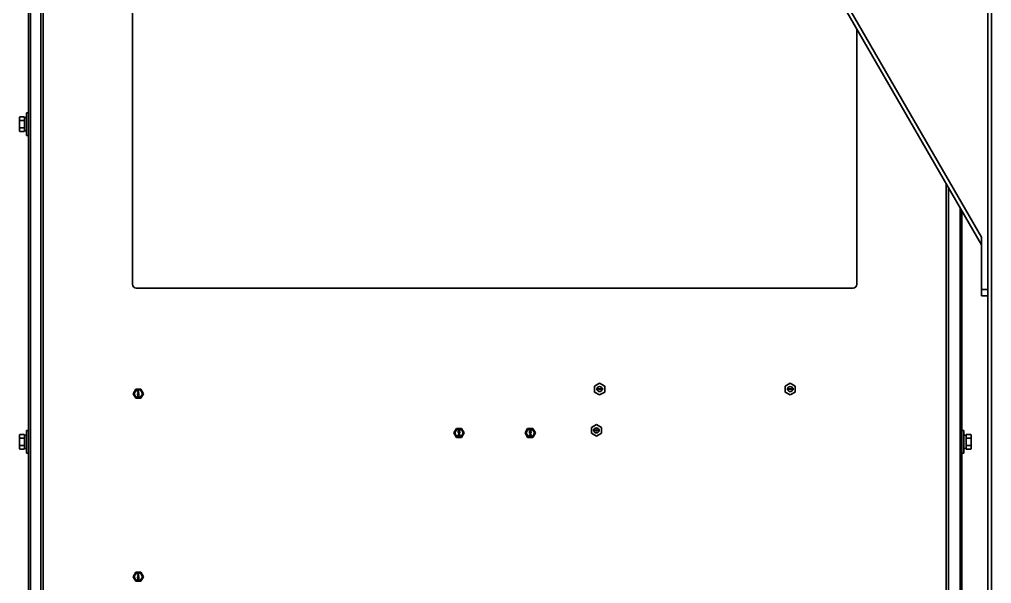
# Model space of a CAD drawing. Header units: millimetres. Extents: x 32496 to 166256, y 3504 to 23939.
# Drawn here: x 75300 to 76065, y 13682 to 14126 of the extents above; entities that cross this region are included whole.
import ezdxf

# ---------------------------------------------------------------- set-up
doc = ezdxf.new("R2010")
doc.units = ezdxf.units.MM
doc.layers.get('0').update_dxf_attribs({"lineweight": 35})

# ---------------------------------------------------------------- blocks, each defined once
blk = doc.blocks.new('8-1250')
at = {"linetype": 'Continuous'}
for p, q in [((3018.87, -32152.29), (3018.87, -34671.29)), ((3010.87, -33023.31), (2510.87, -32157.29)), ((3010.87, -33017.31), (2514.34, -32157.29)), ((2270.87, -34566.29), (2270.87, -32553.29)), ((2272.57, -32553.29), (2272.57, -34566.29)), ((2262.57, -32554.69), (2262.57, -33566.79)), ((2342.87, -33054.29), (2342.87, -32586.29)), ((2261.17, -32925.64), (2261.17, -32680.91)), ((3015.87, -32783.31), (3015.87, -33063.31)), ((2912.87, -32853.57), (2912.87, -33054.29)), ((2261.17, -32919.29), (2259.57, -32919.29)), ((2259.57, -32919.29), (2259.57, -32937.29)), ((2253.97, -32922.82), (2254.24, -32922.54)), ((2253.97, -32933.76), (2253.97, -32922.82)), ((2254.27, -32922.52), (2254.24, -32922.54)), ((2257.67, -32922.52), (2254.27, -32922.52)), ((2257.67, -32925.36), (2254.27, -32925.36)), ((2257.67, -32922.52), (2257.7, -32922.54)), ((2257.97, -32922.82), (2257.7, -32922.54)), ((2257.97, -32933.76), (2257.97, -32922.82)), ((2259.57, -32922.94), (2257.97, -32922.94)), ((2261.17, -32930.91), (2261.17, -32925.64)), ((2253.97, -32933.76), (2254.24, -32934.03)), ((2257.67, -32931.13), (2254.27, -32931.13)), ((2257.67, -32934.06), (2254.27, -32934.06)), ((2257.97, -32933.76), (2257.7, -32934.03)), ((2259.57, -32933.64), (2257.97, -32933.64)), ((2261.17, -33175.64), (2261.17, -32930.91)), ((2261.17, -32937.29), (2259.57, -32937.29)), ((2983.17, -33848.24), (2983.17, -32975.34)), ((2984.87, -32978.28), (2984.87, -33845.3)), ((2994.17, -33566.79), (2994.17, -32994.39)), ((2995.57, -32996.81), (2995.57, -33175.66)), ((3010.87, -33063.31), (3010.87, -33017.31)), ((2909.87, -33057.29), (2345.87, -33057.29)), ((3015.87, -33058.31), (3010.87, -33058.31)), ((3015.87, -33063.31), (3010.87, -33063.31)), ((3015.87, -33063.31), (3015.87, -33760.26)), ((2706.47, -33134.48), (2710.47, -33132.17)), ((2706.47, -33134.48), (2706.47, -33139.1)), ((2710.47, -33132.17), (2714.47, -33134.48)), ((2714.47, -33139.1), (2714.47, -33134.48)), ((2856.47, -33134.48), (2860.47, -33132.17)), ((2856.47, -33134.48), (2856.47, -33139.1)), ((2860.47, -33132.17), (2864.47, -33134.48)), ((2864.47, -33139.1), (2864.47, -33134.48)), ((2343.45, -33140.45), (2345.47, -33136.95)), ((2345.47, -33143.95), (2343.45, -33140.45)), ((2349.51, -33136.95), (2345.47, -33136.95)), ((2346.99, -33138.35), (2347.99, -33138.35)), ((2346.99, -33138.47), (2346.99, -33138.35)), ((2347.78, -33138.47), (2346.99, -33138.47)), ((2347.78, -33138.47), (2346.99, -33138.77)), ((2346.99, -33138.93), (2346.99, -33138.77)), ((2346.99, -33138.93), (2347.78, -33139.22)), ((2346.99, -33139.22), (2347.78, -33139.22)), ((2346.99, -33139.35), (2346.99, -33139.22)), ((2347.99, -33139.35), (2346.99, -33139.35)), ((2347.01, -33139.74), (2346.99, -33139.85)), ((2346.99, -33139.95), (2346.99, -33139.85)), ((2346.99, -33139.95), (2347.01, -33140.06)), ((2346.99, -33140.89), (2347.09, -33140.89)), ((2346.99, -33141.64), (2346.99, -33140.89)), ((2347.09, -33141.64), (2346.99, -33141.64)), ((2347.01, -33142.06), (2346.99, -33142.18)), ((2346.99, -33142.18), (2347.01, -33142.31)), ((2347.07, -33139.64), (2347.01, -33139.74)), ((2347.01, -33140.06), (2347.07, -33140.16)), ((2347.07, -33141.95), (2347.01, -33142.06)), ((2347.01, -33142.31), (2347.07, -33142.41)), ((2347.16, -33139.58), (2347.07, -33139.64)), ((2347.07, -33140.16), (2347.16, -33140.22)), ((2347.14, -33141.89), (2347.07, -33141.95)), ((2347.07, -33142.41), (2347.14, -33142.47)), ((2347.09, -33138.85), (2347.99, -33138.54)), ((2347.99, -33139.16), (2347.09, -33138.85)), ((2347.09, -33139.83), (2347.12, -33139.77)), ((2347.09, -33139.83), (2347.09, -33139.97)), ((2347.12, -33140.04), (2347.09, -33139.97)), ((2347.63, -33141.47), (2347.09, -33140.89)), ((2347.09, -33141.06), (2347.56, -33141.58)), ((2347.09, -33141.06), (2347.09, -33141.64)), ((2347.09, -33142.18), (2347.12, -33142.08)), ((2347.12, -33142.29), (2347.09, -33142.18)), ((2347.12, -33139.77), (2347.16, -33139.7)), ((2347.16, -33140.1), (2347.12, -33140.04)), ((2347.12, -33142.08), (2347.16, -33142.02)), ((2347.16, -33142.35), (2347.12, -33142.29)), ((2347.22, -33141.85), (2347.14, -33141.89)), ((2347.14, -33142.47), (2347.22, -33142.52)), ((2347.26, -33139.54), (2347.16, -33139.58)), ((2347.16, -33139.7), (2347.22, -33139.66)), ((2347.22, -33140.14), (2347.16, -33140.1)), ((2347.16, -33140.22), (2347.26, -33140.27)), ((2347.16, -33142.02), (2347.29, -33141.93)), ((2347.29, -33142.43), (2347.16, -33142.35)), ((2347.22, -33139.66), (2347.29, -33139.64)), ((2347.29, -33140.16), (2347.22, -33140.14)), ((2347.29, -33141.83), (2347.22, -33141.85)), ((2347.22, -33142.52), (2347.29, -33142.54)), ((2347.41, -33139.52), (2347.26, -33139.54)), ((2347.37, -33140.27), (2347.26, -33140.27)), ((2347.35, -33139.64), (2347.29, -33139.64)), ((2347.29, -33140.16), (2347.35, -33140.16)), ((2347.39, -33141.81), (2347.29, -33141.83)), ((2347.29, -33141.93), (2347.41, -33141.91)), ((2347.41, -33142.45), (2347.29, -33142.43)), ((2347.29, -33142.54), (2347.39, -33142.56)), ((2347.31, -33140.56), (2347.46, -33140.56)), ((2347.31, -33140.6), (2347.31, -33140.56)), ((2347.46, -33140.6), (2347.31, -33140.6)), ((2347.35, -33139.64), (2347.41, -33139.66)), ((2347.41, -33140.14), (2347.35, -33140.16)), ((2347.37, -33140.43), (2347.35, -33140.45)), ((2347.35, -33140.45), (2347.46, -33140.56)), ((2347.46, -33140.6), (2347.35, -33140.7)), ((2347.35, -33140.7), (2347.37, -33140.72)), ((2347.37, -33140.27), (2347.48, -33140.22)), ((2347.5, -33140.56), (2347.37, -33140.43)), ((2347.37, -33140.72), (2347.5, -33140.6)), ((2347.39, -33141.81), (2347.58, -33141.81)), ((2347.58, -33142.56), (2347.39, -33142.56)), ((2347.41, -33139.52), (2347.56, -33139.52)), ((2347.41, -33139.66), (2347.46, -33139.7)), ((2347.46, -33140.1), (2347.41, -33140.14)), ((2347.56, -33141.91), (2347.41, -33141.91)), ((2347.41, -33142.45), (2347.56, -33142.45)), ((2347.46, -33139.7), (2347.5, -33139.77)), ((2347.5, -33140.04), (2347.46, -33140.1)), ((2347.48, -33140.22), (2347.54, -33140.16)), ((2347.5, -33139.77), (2347.52, -33139.83)), ((2347.52, -33139.97), (2347.5, -33140.04)), ((2347.63, -33140.43), (2347.5, -33140.56)), ((2347.5, -33140.6), (2347.63, -33140.72)), ((2347.56, -33139.62), (2347.52, -33139.62)), ((2347.61, -33139.74), (2347.52, -33139.62)), ((2347.52, -33139.97), (2347.52, -33139.83)), ((2347.54, -33140.16), (2347.61, -33140.06)), ((2347.54, -33140.56), (2347.65, -33140.45)), ((2347.54, -33140.56), (2347.69, -33140.56)), ((2347.69, -33140.6), (2347.54, -33140.6)), ((2347.65, -33140.7), (2347.54, -33140.6)), ((2347.71, -33139.54), (2347.56, -33139.52)), ((2347.56, -33139.62), (2347.69, -33139.64)), ((2347.56, -33141.58), (2347.63, -33141.62)), ((2347.56, -33141.91), (2347.69, -33141.93)), ((2347.69, -33142.43), (2347.56, -33142.45)), ((2347.69, -33141.83), (2347.58, -33141.81)), ((2347.58, -33142.56), (2347.69, -33142.54)), ((2347.63, -33139.85), (2347.61, -33139.74)), ((2347.61, -33140.06), (2347.63, -33139.95)), ((2347.63, -33139.85), (2347.63, -33139.95)), ((2347.65, -33140.45), (2347.63, -33140.43)), ((2347.63, -33140.72), (2347.65, -33140.7)), ((2347.71, -33141.52), (2347.63, -33141.47)), ((2347.63, -33141.62), (2347.71, -33141.64)), ((2347.69, -33139.64), (2347.75, -33139.66)), ((2347.69, -33140.56), (2347.69, -33140.6)), ((2347.75, -33141.85), (2347.69, -33141.83)), ((2347.69, -33141.93), (2347.82, -33142.02)), ((2347.82, -33142.35), (2347.69, -33142.43)), ((2347.69, -33142.54), (2347.75, -33142.52)), ((2347.82, -33139.58), (2347.71, -33139.54)), ((2347.71, -33141.52), (2347.75, -33141.52)), ((2347.75, -33141.64), (2347.71, -33141.64)), ((2347.75, -33139.66), (2347.82, -33139.7)), ((2347.82, -33140.08), (2347.75, -33140.12)), ((2347.75, -33140.22), (2347.75, -33140.12)), ((2347.75, -33140.22), (2347.82, -33140.2)), ((2347.84, -33140.93), (2347.75, -33140.91)), ((2347.75, -33141.02), (2347.75, -33140.91)), ((2347.75, -33141.02), (2347.82, -33141.06)), ((2347.82, -33141.47), (2347.75, -33141.52)), ((2347.75, -33141.64), (2347.84, -33141.62)), ((2347.84, -33141.89), (2347.75, -33141.85)), ((2347.75, -33142.52), (2347.84, -33142.47)), ((2347.9, -33139.64), (2347.82, -33139.58)), ((2347.82, -33139.7), (2347.86, -33139.77)), ((2347.86, -33140.02), (2347.82, -33140.08)), ((2347.82, -33140.2), (2347.9, -33140.14)), ((2347.82, -33141.06), (2347.86, -33141.12)), ((2347.86, -33141.41), (2347.82, -33141.47)), ((2347.82, -33142.02), (2347.86, -33142.08)), ((2347.86, -33142.29), (2347.82, -33142.35)), ((2347.92, -33141.02), (2347.84, -33140.93)), ((2347.84, -33141.62), (2347.92, -33141.54)), ((2347.9, -33141.95), (2347.84, -33141.89)), ((2347.84, -33142.47), (2347.9, -33142.41)), ((2347.86, -33139.77), (2347.88, -33139.83)), ((2347.88, -33139.95), (2347.86, -33140.02)), ((2347.86, -33141.12), (2347.88, -33141.22)), ((2347.88, -33141.31), (2347.86, -33141.41)), ((2347.86, -33142.08), (2347.88, -33142.18)), ((2347.88, -33142.18), (2347.86, -33142.29)), ((2347.88, -33139.95), (2347.88, -33139.83)), ((2347.88, -33141.31), (2347.88, -33141.22)), ((2347.97, -33139.74), (2347.9, -33139.64)), ((2347.9, -33140.14), (2347.97, -33140.04)), ((2347.97, -33142.06), (2347.9, -33141.95)), ((2347.9, -33142.41), (2347.97, -33142.31)), ((2347.97, -33141.1), (2347.92, -33141.02)), ((2347.92, -33141.54), (2347.97, -33141.45)), ((2347.99, -33139.85), (2347.97, -33139.74)), ((2347.97, -33140.04), (2347.99, -33139.93)), ((2347.99, -33141.24), (2347.97, -33141.1)), ((2347.97, -33141.45), (2347.99, -33141.33)), ((2347.99, -33142.18), (2347.97, -33142.06)), ((2347.97, -33142.31), (2347.99, -33142.18)), ((2347.99, -33138.35), (2347.99, -33138.54)), ((2347.99, -33139.16), (2347.99, -33139.35)), ((2347.99, -33139.85), (2347.99, -33139.93)), ((2347.99, -33141.24), (2347.99, -33141.33)), ((2349.51, -33136.95), (2351.53, -33140.45)), ((2351.53, -33140.45), (2349.51, -33143.95)), ((2710.47, -33141.41), (2706.47, -33139.1)), ((2708.2, -33136.19), (2709.1, -33136.19)), ((2708.2, -33136.32), (2708.2, -33136.19)), ((2708.9, -33136.32), (2708.2, -33136.32)), ((2708.22, -33136.95), (2708.2, -33137.06)), ((2708.2, -33137.11), (2708.2, -33137.06)), ((2708.2, -33137.11), (2708.22, -33137.21)), ((2708.27, -33136.88), (2708.22, -33136.95)), ((2708.22, -33137.21), (2708.32, -33137.31)), ((2708.9, -33136.32), (2708.27, -33136.88)), ((2708.32, -33137.31), (2708.42, -33137.36)), ((2708.35, -33137.06), (2708.4, -33136.95)), ((2708.35, -33137.06), (2708.35, -33137.11)), ((2708.4, -33137.18), (2708.35, -33137.11)), ((2708.4, -33136.95), (2709.1, -33136.32)), ((2708.47, -33137.24), (2708.4, -33137.18)), ((2708.42, -33137.36), (2708.57, -33137.39)), ((2708.6, -33137.26), (2708.47, -33137.24)), ((2708.67, -33137.39), (2708.57, -33137.39)), ((2708.6, -33137.26), (2708.7, -33137.26)), ((2708.67, -33137.39), (2708.85, -33137.36)), ((2708.82, -33137.24), (2708.7, -33137.26)), ((2708.9, -33137.18), (2708.82, -33137.24)), ((2708.85, -33137.36), (2708.95, -33137.31)), ((2708.95, -33137.11), (2708.9, -33137.18)), ((2708.95, -33137.11), (2709.07, -33137.11)), ((2708.95, -33137.31), (2709.05, -33137.21)), ((2709.05, -33137.21), (2709.07, -33137.11)), ((2709.1, -33136.19), (2709.1, -33136.32)), ((2709.3, -33136.19), (2709.45, -33136.19)), ((2709.3, -33137.39), (2709.3, -33136.19)), ((2709.45, -33137.39), (2709.3, -33137.39)), ((2709.45, -33136.19), (2709.45, -33137.18)), ((2709.6, -33137.01), (2709.45, -33137.18)), ((2709.45, -33137.39), (2709.6, -33137.21)), ((2709.6, -33137.01), (2709.6, -33137.21)), ((2709.82, -33136.62), (2709.8, -33136.65)), ((2709.8, -33136.65), (2709.95, -33136.8)), ((2709.95, -33136.8), (2709.8, -33136.95)), ((2709.8, -33136.95), (2709.82, -33136.98)), ((2709.95, -33136.75), (2709.82, -33136.62)), ((2709.82, -33136.98), (2709.95, -33136.85)), ((2709.95, -33136.57), (2710, -33136.57)), ((2709.95, -33136.75), (2709.95, -33136.57)), ((2709.95, -33137.03), (2709.95, -33136.85)), ((2710, -33137.03), (2709.95, -33137.03)), ((2710, -33136.57), (2710, -33136.75)), ((2710.12, -33136.62), (2710, -33136.75)), ((2710, -33136.8), (2710.15, -33136.65)), ((2710.15, -33136.95), (2710, -33136.8)), ((2710, -33136.85), (2710.12, -33136.98)), ((2710, -33136.85), (2710, -33137.03)), ((2710.15, -33136.65), (2710.12, -33136.62)), ((2710.12, -33136.98), (2710.15, -33136.95)), ((2710.35, -33136.55), (2710.6, -33136.55)), ((2710.35, -33136.7), (2710.35, -33136.55)), ((2710.6, -33136.7), (2710.35, -33136.7)), ((2714.47, -33139.1), (2710.47, -33141.41)), ((2710.6, -33136.19), (2710.75, -33136.19)), ((2710.6, -33136.55), (2710.6, -33136.19)), ((2710.6, -33137.39), (2710.6, -33136.7)), ((2710.75, -33137.39), (2710.6, -33137.39)), ((2710.75, -33136.19), (2710.75, -33136.55)), ((2710.75, -33136.55), (2711.35, -33136.55)), ((2711.17, -33136.7), (2710.75, -33136.7)), ((2710.75, -33137.39), (2711.35, -33136.7)), ((2711.17, -33136.7), (2710.75, -33137.18)), ((2710.75, -33136.7), (2710.75, -33137.18)), ((2711.35, -33136.55), (2711.35, -33136.7)), ((2711.55, -33136.19), (2711.7, -33136.19)), ((2711.55, -33137.39), (2711.55, -33136.19)), ((2711.77, -33137.39), (2711.55, -33137.39)), ((2712.05, -33136.19), (2711.7, -33137.13)), ((2711.7, -33136.19), (2711.7, -33137.13)), ((2711.77, -33137.39), (2712.15, -33136.32)), ((2712.05, -33136.19), (2712.25, -33136.19)), ((2712.15, -33136.32), (2712.52, -33137.39)), ((2712.6, -33137.13), (2712.25, -33136.19)), ((2712.75, -33137.39), (2712.52, -33137.39)), ((2712.6, -33136.19), (2712.75, -33136.19)), ((2712.6, -33137.13), (2712.6, -33136.19)), ((2712.75, -33136.19), (2712.75, -33137.39)), ((2860.47, -33141.41), (2856.47, -33139.1)), ((2858.2, -33136.19), (2859.1, -33136.19)), ((2858.2, -33136.32), (2858.2, -33136.19)), ((2858.9, -33136.32), (2858.2, -33136.32)), ((2858.22, -33136.95), (2858.2, -33137.06)), ((2858.2, -33137.11), (2858.2, -33137.06)), ((2858.2, -33137.11), (2858.22, -33137.21)), ((2858.27, -33136.88), (2858.22, -33136.95)), ((2858.22, -33137.21), (2858.32, -33137.31)), ((2858.9, -33136.32), (2858.27, -33136.88)), ((2858.32, -33137.31), (2858.42, -33137.36)), ((2858.35, -33137.06), (2858.4, -33136.95)), ((2858.35, -33137.06), (2858.35, -33137.11)), ((2858.4, -33137.18), (2858.35, -33137.11)), ((2858.4, -33136.95), (2859.1, -33136.32)), ((2858.47, -33137.24), (2858.4, -33137.18)), ((2858.42, -33137.36), (2858.57, -33137.39)), ((2858.6, -33137.26), (2858.47, -33137.24)), ((2858.67, -33137.39), (2858.57, -33137.39)), ((2858.6, -33137.26), (2858.7, -33137.26)), ((2858.67, -33137.39), (2858.85, -33137.36)), ((2858.82, -33137.24), (2858.7, -33137.26)), ((2858.9, -33137.18), (2858.82, -33137.24)), ((2858.85, -33137.36), (2858.95, -33137.31)), ((2858.95, -33137.11), (2858.9, -33137.18)), ((2858.95, -33137.11), (2859.07, -33137.11)), ((2858.95, -33137.31), (2859.05, -33137.21)), ((2859.05, -33137.21), (2859.07, -33137.11)), ((2859.1, -33136.19), (2859.1, -33136.32)), ((2859.3, -33136.19), (2859.45, -33136.19)), ((2859.3, -33137.39), (2859.3, -33136.19)), ((2859.45, -33137.39), (2859.3, -33137.39)), ((2859.45, -33136.19), (2859.45, -33137.18)), ((2859.6, -33137.01), (2859.45, -33137.18)), ((2859.45, -33137.39), (2859.6, -33137.21)), ((2859.6, -33137.01), (2859.6, -33137.21)), ((2859.82, -33136.62), (2859.8, -33136.65)), ((2859.8, -33136.65), (2859.95, -33136.8)), ((2859.95, -33136.8), (2859.8, -33136.95)), ((2859.8, -33136.95), (2859.82, -33136.98)), ((2859.95, -33136.75), (2859.82, -33136.62)), ((2859.82, -33136.98), (2859.95, -33136.85)), ((2859.95, -33136.57), (2860, -33136.57)), ((2859.95, -33136.75), (2859.95, -33136.57)), ((2859.95, -33137.03), (2859.95, -33136.85)), ((2860, -33137.03), (2859.95, -33137.03)), ((2860, -33136.57), (2860, -33136.75)), ((2860.12, -33136.62), (2860, -33136.75)), ((2860, -33136.8), (2860.15, -33136.65)), ((2860.15, -33136.95), (2860, -33136.8)), ((2860, -33136.85), (2860.12, -33136.98)), ((2860, -33136.85), (2860, -33137.03)), ((2860.15, -33136.65), (2860.12, -33136.62)), ((2860.12, -33136.98), (2860.15, -33136.95)), ((2860.35, -33136.55), (2860.6, -33136.55)), ((2860.35, -33136.7), (2860.35, -33136.55)), ((2860.6, -33136.7), (2860.35, -33136.7)), ((2864.47, -33139.1), (2860.47, -33141.41)), ((2860.6, -33136.19), (2860.75, -33136.19)), ((2860.6, -33136.55), (2860.6, -33136.19)), ((2860.6, -33137.39), (2860.6, -33136.7)), ((2860.75, -33137.39), (2860.6, -33137.39)), ((2860.75, -33136.19), (2860.75, -33136.55)), ((2860.75, -33136.55), (2861.35, -33136.55)), ((2861.17, -33136.7), (2860.75, -33136.7)), ((2860.75, -33137.39), (2861.35, -33136.7)), ((2861.17, -33136.7), (2860.75, -33137.18)), ((2860.75, -33136.7), (2860.75, -33137.18)), ((2861.35, -33136.55), (2861.35, -33136.7)), ((2861.55, -33136.19), (2861.7, -33136.19)), ((2861.55, -33137.39), (2861.55, -33136.19)), ((2861.77, -33137.39), (2861.55, -33137.39)), ((2862.05, -33136.19), (2861.7, -33137.13)), ((2861.7, -33136.19), (2861.7, -33137.13)), ((2861.77, -33137.39), (2862.15, -33136.32)), ((2862.05, -33136.19), (2862.25, -33136.19)), ((2862.15, -33136.32), (2862.52, -33137.39)), ((2862.6, -33137.13), (2862.25, -33136.19)), ((2862.75, -33137.39), (2862.52, -33137.39)), ((2862.6, -33136.19), (2862.75, -33136.19)), ((2862.6, -33137.13), (2862.6, -33136.19)), ((2862.75, -33136.19), (2862.75, -33137.39)), ((2345.47, -33143.95), (2349.51, -33143.95)), ((2703.97, -33166.98), (2707.97, -33164.67)), ((2707.97, -33164.67), (2711.97, -33166.98)), ((2253.97, -33172.82), (2254.24, -33172.54)), ((2253.97, -33183.76), (2253.97, -33172.82)), ((2254.27, -33172.52), (2254.24, -33172.54)), ((2257.67, -33172.52), (2254.27, -33172.52)), ((2257.67, -33172.52), (2257.7, -33172.54)), ((2257.97, -33172.82), (2257.7, -33172.54)), ((2257.97, -33183.76), (2257.97, -33172.82)), ((2259.57, -33172.94), (2257.97, -33172.94)), ((2261.17, -33169.29), (2259.57, -33169.29)), ((2259.57, -33169.29), (2259.57, -33187.29)), ((2595.83, -33171.29), (2597.85, -33167.79)), ((2597.85, -33174.79), (2595.83, -33171.29)), ((2601.89, -33167.79), (2597.85, -33167.79)), ((2599.22, -33169.09), (2600.52, -33169.09)), ((2599.22, -33169.25), (2599.22, -33169.09)), ((2600.25, -33169.25), (2599.22, -33169.25)), ((2600.25, -33169.25), (2599.22, -33169.63)), ((2599.22, -33169.85), (2599.22, -33169.63)), ((2599.22, -33169.85), (2600.25, -33170.23)), ((2599.22, -33170.23), (2600.25, -33170.23)), ((2599.22, -33170.39), (2599.22, -33170.23)), ((2600.52, -33170.39), (2599.22, -33170.39)), ((2599.25, -33170.9), (2599.22, -33171.04)), ((2599.22, -33171.17), (2599.22, -33171.04)), ((2599.22, -33171.17), (2599.25, -33171.31)), ((2599.22, -33172.56), (2600.3, -33172.56)), ((2599.22, -33172.72), (2599.22, -33172.56)), ((2600.52, -33172.72), (2599.22, -33172.72)), ((2599.22, -33172.93), (2599.36, -33172.93)), ((2599.22, -33173.91), (2599.22, -33172.93)), ((2599.33, -33170.77), (2599.25, -33170.9)), ((2599.25, -33171.31), (2599.33, -33171.45)), ((2599.44, -33170.69), (2599.33, -33170.77)), ((2599.33, -33171.45), (2599.44, -33171.53)), ((2599.36, -33169.74), (2600.52, -33169.33)), ((2600.52, -33170.15), (2599.36, -33169.74)), ((2599.36, -33171.01), (2599.39, -33170.93)), ((2599.36, -33171.01), (2599.36, -33171.2)), ((2599.39, -33171.28), (2599.36, -33171.2)), ((2600.05, -33173.69), (2599.36, -33172.93)), ((2599.36, -33173.15), (2599.97, -33173.83)), ((2599.36, -33173.15), (2599.36, -33173.91)), ((2599.39, -33170.93), (2599.44, -33170.85)), ((2599.44, -33171.36), (2599.39, -33171.28)), ((2599.58, -33170.63), (2599.44, -33170.69)), ((2599.44, -33170.85), (2599.53, -33170.8)), ((2599.53, -33171.42), (2599.44, -33171.36)), ((2599.44, -33171.53), (2599.58, -33171.58)), ((2599.53, -33170.8), (2599.61, -33170.77)), ((2599.61, -33171.45), (2599.53, -33171.42)), ((2599.78, -33170.61), (2599.58, -33170.63)), ((2599.72, -33171.58), (2599.58, -33171.58)), ((2599.69, -33170.77), (2599.61, -33170.77)), ((2599.61, -33171.45), (2599.69, -33171.45)), ((2599.64, -33171.96), (2599.83, -33171.96)), ((2599.64, -33172.01), (2599.64, -33171.96)), ((2599.83, -33172.01), (2599.64, -33172.01)), ((2599.69, -33170.77), (2599.78, -33170.8)), ((2599.78, -33171.42), (2599.69, -33171.45)), ((2599.72, -33171.8), (2599.69, -33171.82)), ((2599.69, -33171.82), (2599.83, -33171.96)), ((2599.83, -33172.01), (2599.69, -33172.15)), ((2599.69, -33172.15), (2599.72, -33172.18)), ((2599.72, -33171.58), (2599.86, -33171.53)), ((2599.89, -33171.96), (2599.72, -33171.8)), ((2599.72, -33172.18), (2599.89, -33172.01)), ((2599.78, -33170.61), (2599.97, -33170.61)), ((2599.78, -33170.8), (2599.83, -33170.85)), ((2599.83, -33171.36), (2599.78, -33171.42)), ((2599.83, -33170.85), (2599.89, -33170.93)), ((2599.89, -33171.28), (2599.83, -33171.36)), ((2599.86, -33171.53), (2599.94, -33171.45)), ((2599.89, -33170.93), (2599.91, -33171.01)), ((2599.91, -33171.2), (2599.89, -33171.28)), ((2600.05, -33171.8), (2599.89, -33171.96)), ((2599.89, -33172.01), (2600.05, -33172.18)), ((2599.97, -33170.74), (2599.91, -33170.74)), ((2600.02, -33170.9), (2599.91, -33170.74)), ((2599.91, -33171.2), (2599.91, -33171.01)), ((2599.94, -33171.45), (2600.02, -33171.31)), ((2599.94, -33171.96), (2600.08, -33171.82)), ((2599.94, -33171.96), (2600.14, -33171.96)), ((2600.14, -33172.01), (2599.94, -33172.01)), ((2600.08, -33172.15), (2599.94, -33172.01)), ((2600.16, -33170.63), (2599.97, -33170.61)), ((2599.97, -33170.74), (2600.14, -33170.77)), ((2600.05, -33171.04), (2600.02, -33170.9)), ((2600.02, -33171.31), (2600.05, -33171.17)), ((2600.05, -33171.04), (2600.05, -33171.17)), ((2600.08, -33171.82), (2600.05, -33171.8)), ((2600.05, -33172.18), (2600.08, -33172.15)), ((2600.16, -33173.75), (2600.05, -33173.69)), ((2600.11, -33172.39), (2600.33, -33172.39)), ((2600.11, -33172.39), (2600.3, -33172.56)), ((2600.14, -33170.77), (2600.22, -33170.8)), ((2600.14, -33171.96), (2600.14, -33172.01)), ((2600.3, -33170.69), (2600.16, -33170.63)), ((2600.22, -33170.8), (2600.3, -33170.85)), ((2600.3, -33171.34), (2600.22, -33171.39)), ((2600.22, -33171.53), (2600.22, -33171.39)), ((2600.22, -33171.53), (2600.3, -33171.5)), ((2600.33, -33172.99), (2600.22, -33172.96)), ((2600.22, -33173.1), (2600.22, -33172.96)), ((2600.22, -33173.1), (2600.3, -33173.15)), ((2600.3, -33173.69), (2600.22, -33173.75)), ((2600.41, -33170.77), (2600.3, -33170.69)), ((2600.3, -33170.85), (2600.36, -33170.93)), ((2600.36, -33171.26), (2600.3, -33171.34)), ((2600.3, -33171.5), (2600.41, -33171.42)), ((2600.3, -33173.15), (2600.36, -33173.23)), ((2600.36, -33173.61), (2600.3, -33173.69)), ((2600.52, -33172.56), (2600.33, -33172.39)), ((2600.44, -33173.1), (2600.33, -33172.99)), ((2600.36, -33170.93), (2600.38, -33171.01)), ((2600.38, -33171.17), (2600.36, -33171.26)), ((2600.36, -33173.23), (2600.38, -33173.37)), ((2600.38, -33173.48), (2600.36, -33173.61)), ((2600.38, -33171.17), (2600.38, -33171.01)), ((2600.38, -33173.48), (2600.38, -33173.37)), ((2600.49, -33170.9), (2600.41, -33170.77)), ((2600.41, -33171.42), (2600.49, -33171.28)), ((2600.49, -33173.21), (2600.44, -33173.1)), ((2600.44, -33173.77), (2600.49, -33173.67)), ((2600.52, -33171.04), (2600.49, -33170.9)), ((2600.49, -33171.28), (2600.52, -33171.15)), ((2600.52, -33173.4), (2600.49, -33173.21)), ((2600.49, -33173.67), (2600.52, -33173.5)), ((2600.52, -33169.09), (2600.52, -33169.33)), ((2600.52, -33170.15), (2600.52, -33170.39)), ((2600.52, -33171.04), (2600.52, -33171.15)), ((2600.52, -33172.56), (2600.52, -33172.72)), ((2600.52, -33173.4), (2600.52, -33173.5)), ((2601.89, -33167.79), (2603.91, -33171.29)), ((2603.91, -33171.29), (2601.89, -33174.79)), ((2651.83, -33171.29), (2653.85, -33167.79)), ((2653.85, -33174.79), (2651.83, -33171.29)), ((2657.89, -33167.79), (2653.85, -33167.79)), ((2655.22, -33169.09), (2656.52, -33169.09)), ((2655.22, -33169.25), (2655.22, -33169.09)), ((2656.25, -33169.25), (2655.22, -33169.25)), ((2656.25, -33169.25), (2655.22, -33169.63)), ((2655.22, -33169.85), (2655.22, -33169.63)), ((2655.22, -33169.85), (2656.25, -33170.23)), ((2655.22, -33170.23), (2656.25, -33170.23)), ((2655.22, -33170.39), (2655.22, -33170.23)), ((2656.52, -33170.39), (2655.22, -33170.39)), ((2655.25, -33170.9), (2655.22, -33171.04)), ((2655.22, -33171.17), (2655.22, -33171.04)), ((2655.22, -33171.17), (2655.25, -33171.31)), ((2655.22, -33172.56), (2656.3, -33172.56)), ((2655.22, -33172.72), (2655.22, -33172.56)), ((2656.52, -33172.72), (2655.22, -33172.72)), ((2655.22, -33172.93), (2655.36, -33172.93)), ((2655.22, -33173.91), (2655.22, -33172.93)), ((2655.33, -33170.77), (2655.25, -33170.9)), ((2655.25, -33171.31), (2655.33, -33171.45)), ((2655.44, -33170.69), (2655.33, -33170.77)), ((2655.33, -33171.45), (2655.44, -33171.53)), ((2655.36, -33169.74), (2656.52, -33169.33)), ((2656.52, -33170.15), (2655.36, -33169.74)), ((2655.36, -33171.01), (2655.39, -33170.93)), ((2655.36, -33171.01), (2655.36, -33171.2)), ((2655.39, -33171.28), (2655.36, -33171.2)), ((2656.05, -33173.69), (2655.36, -33172.93)), ((2655.36, -33173.15), (2655.97, -33173.83)), ((2655.36, -33173.15), (2655.36, -33173.91)), ((2655.39, -33170.93), (2655.44, -33170.85)), ((2655.44, -33171.36), (2655.39, -33171.28)), ((2655.58, -33170.63), (2655.44, -33170.69)), ((2655.44, -33170.85), (2655.53, -33170.8)), ((2655.53, -33171.42), (2655.44, -33171.36)), ((2655.44, -33171.53), (2655.58, -33171.58)), ((2655.53, -33170.8), (2655.61, -33170.77)), ((2655.61, -33171.45), (2655.53, -33171.42)), ((2655.78, -33170.61), (2655.58, -33170.63)), ((2655.72, -33171.58), (2655.58, -33171.58)), ((2655.69, -33170.77), (2655.61, -33170.77)), ((2655.61, -33171.45), (2655.69, -33171.45)), ((2655.64, -33171.96), (2655.83, -33171.96)), ((2655.64, -33172.01), (2655.64, -33171.96)), ((2655.83, -33172.01), (2655.64, -33172.01)), ((2655.69, -33170.77), (2655.78, -33170.8)), ((2655.78, -33171.42), (2655.69, -33171.45)), ((2655.72, -33171.8), (2655.69, -33171.82)), ((2655.69, -33171.82), (2655.83, -33171.96)), ((2655.83, -33172.01), (2655.69, -33172.15)), ((2655.69, -33172.15), (2655.72, -33172.18)), ((2655.72, -33171.58), (2655.86, -33171.53)), ((2655.89, -33171.96), (2655.72, -33171.8)), ((2655.72, -33172.18), (2655.89, -33172.01)), ((2655.78, -33170.61), (2655.97, -33170.61)), ((2655.78, -33170.8), (2655.83, -33170.85)), ((2655.83, -33171.36), (2655.78, -33171.42)), ((2655.83, -33170.85), (2655.89, -33170.93)), ((2655.89, -33171.28), (2655.83, -33171.36)), ((2655.86, -33171.53), (2655.94, -33171.45)), ((2655.89, -33170.93), (2655.91, -33171.01)), ((2655.91, -33171.2), (2655.89, -33171.28)), ((2656.05, -33171.8), (2655.89, -33171.96)), ((2655.89, -33172.01), (2656.05, -33172.18)), ((2655.97, -33170.74), (2655.91, -33170.74)), ((2656.02, -33170.9), (2655.91, -33170.74)), ((2655.91, -33171.2), (2655.91, -33171.01)), ((2655.94, -33171.45), (2656.02, -33171.31)), ((2655.94, -33171.96), (2656.08, -33171.82)), ((2655.94, -33171.96), (2656.14, -33171.96)), ((2656.14, -33172.01), (2655.94, -33172.01)), ((2656.08, -33172.15), (2655.94, -33172.01)), ((2656.16, -33170.63), (2655.97, -33170.61)), ((2655.97, -33170.74), (2656.14, -33170.77)), ((2656.05, -33171.04), (2656.02, -33170.9)), ((2656.02, -33171.31), (2656.05, -33171.17)), ((2656.05, -33171.04), (2656.05, -33171.17)), ((2656.08, -33171.82), (2656.05, -33171.8)), ((2656.05, -33172.18), (2656.08, -33172.15)), ((2656.16, -33173.75), (2656.05, -33173.69)), ((2656.11, -33172.39), (2656.33, -33172.39)), ((2656.11, -33172.39), (2656.3, -33172.56)), ((2656.14, -33170.77), (2656.22, -33170.8)), ((2656.14, -33171.96), (2656.14, -33172.01)), ((2656.3, -33170.69), (2656.16, -33170.63)), ((2656.22, -33170.8), (2656.3, -33170.85)), ((2656.3, -33171.34), (2656.22, -33171.39)), ((2656.22, -33171.53), (2656.22, -33171.39)), ((2656.22, -33171.53), (2656.3, -33171.5)), ((2656.33, -33172.99), (2656.22, -33172.96)), ((2656.22, -33173.1), (2656.22, -33172.96)), ((2656.22, -33173.1), (2656.3, -33173.15)), ((2656.3, -33173.69), (2656.22, -33173.75)), ((2656.41, -33170.77), (2656.3, -33170.69)), ((2656.3, -33170.85), (2656.36, -33170.93)), ((2656.36, -33171.26), (2656.3, -33171.34)), ((2656.3, -33171.5), (2656.41, -33171.42)), ((2656.3, -33173.15), (2656.36, -33173.23)), ((2656.36, -33173.61), (2656.3, -33173.69)), ((2656.52, -33172.56), (2656.33, -33172.39)), ((2656.44, -33173.1), (2656.33, -33172.99)), ((2656.36, -33170.93), (2656.38, -33171.01)), ((2656.38, -33171.17), (2656.36, -33171.26)), ((2656.36, -33173.23), (2656.38, -33173.37)), ((2656.38, -33173.48), (2656.36, -33173.61)), ((2656.38, -33171.17), (2656.38, -33171.01)), ((2656.38, -33173.48), (2656.38, -33173.37)), ((2656.49, -33170.9), (2656.41, -33170.77)), ((2656.41, -33171.42), (2656.49, -33171.28)), ((2656.49, -33173.21), (2656.44, -33173.1)), ((2656.44, -33173.77), (2656.49, -33173.67)), ((2656.52, -33171.04), (2656.49, -33170.9)), ((2656.49, -33171.28), (2656.52, -33171.15)), ((2656.52, -33173.4), (2656.49, -33173.21)), ((2656.49, -33173.67), (2656.52, -33173.5)), ((2656.52, -33169.09), (2656.52, -33169.33)), ((2656.52, -33170.15), (2656.52, -33170.39)), ((2656.52, -33171.04), (2656.52, -33171.15)), ((2656.52, -33172.56), (2656.52, -33172.72)), ((2656.52, -33173.4), (2656.52, -33173.5)), ((2657.89, -33167.79), (2659.91, -33171.29)), ((2659.91, -33171.29), (2657.89, -33174.79)), ((2703.97, -33166.98), (2703.97, -33171.6)), ((2707.97, -33173.91), (2703.97, -33171.6)), ((2705.7, -33168.69), (2706.6, -33168.69)), ((2705.7, -33168.82), (2705.7, -33168.69)), ((2706.4, -33168.82), (2705.7, -33168.82)), ((2705.72, -33169.45), (2705.7, -33169.56)), ((2705.7, -33169.61), (2705.7, -33169.56)), ((2705.7, -33169.61), (2705.72, -33169.71)), ((2705.77, -33169.38), (2705.72, -33169.45)), ((2705.72, -33169.71), (2705.82, -33169.81)), ((2706.4, -33168.82), (2705.77, -33169.38)), ((2705.82, -33169.81), (2705.92, -33169.86)), ((2705.85, -33169.56), (2705.9, -33169.45)), ((2705.85, -33169.56), (2705.85, -33169.61)), ((2705.9, -33169.68), (2705.85, -33169.61)), ((2705.9, -33169.45), (2706.6, -33168.82)), ((2705.97, -33169.74), (2705.9, -33169.68)), ((2705.92, -33169.86), (2706.07, -33169.89)), ((2706.1, -33169.76), (2705.97, -33169.74)), ((2706.17, -33169.89), (2706.07, -33169.89)), ((2706.1, -33169.76), (2706.2, -33169.76)), ((2706.17, -33169.89), (2706.35, -33169.86)), ((2706.32, -33169.74), (2706.2, -33169.76)), ((2706.4, -33169.68), (2706.32, -33169.74)), ((2706.35, -33169.86), (2706.45, -33169.81)), ((2706.45, -33169.61), (2706.4, -33169.68)), ((2706.45, -33169.61), (2706.57, -33169.61)), ((2706.45, -33169.81), (2706.55, -33169.71)), ((2706.55, -33169.71), (2706.57, -33169.61)), ((2706.6, -33168.69), (2706.6, -33168.82)), ((2706.8, -33168.69), (2706.95, -33168.69)), ((2706.8, -33169.89), (2706.8, -33168.69)), ((2706.95, -33169.89), (2706.8, -33169.89)), ((2706.95, -33168.69), (2706.95, -33169.68)), ((2707.1, -33169.51), (2706.95, -33169.68)), ((2706.95, -33169.89), (2707.1, -33169.71)), ((2707.1, -33169.51), (2707.1, -33169.71)), ((2707.32, -33169.12), (2707.3, -33169.15)), ((2707.3, -33169.15), (2707.45, -33169.3)), ((2707.45, -33169.3), (2707.3, -33169.45)), ((2707.3, -33169.45), (2707.32, -33169.48)), ((2707.45, -33169.25), (2707.32, -33169.12)), ((2707.32, -33169.48), (2707.45, -33169.35)), ((2707.45, -33169.07), (2707.5, -33169.07)), ((2707.45, -33169.25), (2707.45, -33169.07)), ((2707.45, -33169.53), (2707.45, -33169.35)), ((2707.5, -33169.53), (2707.45, -33169.53)), ((2707.5, -33169.07), (2707.5, -33169.25)), ((2707.62, -33169.12), (2707.5, -33169.25)), ((2707.5, -33169.3), (2707.65, -33169.15)), ((2707.65, -33169.45), (2707.5, -33169.3)), ((2707.5, -33169.35), (2707.62, -33169.48)), ((2707.5, -33169.35), (2707.5, -33169.53)), ((2707.65, -33169.15), (2707.62, -33169.12)), ((2707.62, -33169.48), (2707.65, -33169.45)), ((2707.85, -33169.05), (2708.1, -33169.05)), ((2707.85, -33169.2), (2707.85, -33169.05)), ((2708.1, -33169.2), (2707.85, -33169.2)), ((2711.97, -33171.6), (2707.97, -33173.91)), ((2708.1, -33168.69), (2708.25, -33168.69)), ((2708.1, -33169.05), (2708.1, -33168.69)), ((2708.1, -33169.89), (2708.1, -33169.2)), ((2708.25, -33169.89), (2708.1, -33169.89)), ((2708.25, -33168.69), (2708.25, -33169.05)), ((2708.25, -33169.05), (2708.85, -33169.05)), ((2708.67, -33169.2), (2708.25, -33169.2)), ((2708.25, -33169.89), (2708.85, -33169.2)), ((2708.67, -33169.2), (2708.25, -33169.68)), ((2708.25, -33169.2), (2708.25, -33169.68)), ((2708.85, -33169.05), (2708.85, -33169.2)), ((2709.05, -33168.69), (2709.2, -33168.69)), ((2709.05, -33169.89), (2709.05, -33168.69)), ((2709.27, -33169.89), (2709.05, -33169.89)), ((2709.55, -33168.69), (2709.2, -33169.63)), ((2709.2, -33168.69), (2709.2, -33169.63)), ((2709.27, -33169.89), (2709.65, -33168.82)), ((2709.55, -33168.69), (2709.75, -33168.69)), ((2709.65, -33168.82), (2710.02, -33169.89)), ((2710.1, -33169.63), (2709.75, -33168.69)), ((2710.25, -33169.89), (2710.02, -33169.89)), ((2710.1, -33168.69), (2710.25, -33168.69)), ((2710.1, -33169.63), (2710.1, -33168.69)), ((2710.25, -33168.69), (2710.25, -33169.89)), ((2711.97, -33171.6), (2711.97, -33166.98)), ((2995.57, -33169.29), (2997.17, -33169.29)), ((2997.17, -33187.29), (2997.17, -33169.29)), ((2997.17, -33172.94), (2998.77, -33172.94)), ((2998.77, -33172.82), (2999.07, -33172.52)), ((2998.77, -33183.76), (2998.77, -33172.82)), ((2999.07, -33172.52), (3002.47, -33172.52)), ((3002.77, -33172.82), (3002.47, -33172.52)), ((3002.77, -33183.76), (3002.77, -33172.82)), ((2257.67, -33175.36), (2254.27, -33175.36)), ((2257.67, -33181.13), (2254.27, -33181.13)), ((2261.17, -33180.91), (2261.17, -33175.64)), ((2261.17, -33425.64), (2261.17, -33180.91)), ((2597.85, -33174.79), (2601.89, -33174.79)), ((2599.36, -33173.91), (2599.22, -33173.91)), ((2599.97, -33173.83), (2600.05, -33173.88)), ((2600.05, -33173.88), (2600.16, -33173.91)), ((2600.16, -33173.75), (2600.22, -33173.75)), ((2600.22, -33173.91), (2600.16, -33173.91)), ((2600.22, -33173.91), (2600.33, -33173.88)), ((2600.33, -33173.88), (2600.44, -33173.77)), ((2653.85, -33174.79), (2657.89, -33174.79)), ((2655.36, -33173.91), (2655.22, -33173.91)), ((2655.97, -33173.83), (2656.05, -33173.88)), ((2656.05, -33173.88), (2656.16, -33173.91)), ((2656.16, -33173.75), (2656.22, -33173.75)), ((2656.22, -33173.91), (2656.16, -33173.91)), ((2656.22, -33173.91), (2656.33, -33173.88)), ((2656.33, -33173.88), (2656.44, -33173.77)), ((2995.57, -33175.66), (2995.57, -33180.92)), ((2995.57, -33180.92), (2995.57, -33425.66)), ((2999.07, -33175.4), (3002.47, -33175.4)), ((2999.07, -33181.18), (3002.47, -33181.18)), ((2253.97, -33183.76), (2254.24, -33184.03)), ((2257.67, -33184.06), (2254.27, -33184.06)), ((2257.97, -33183.76), (2257.7, -33184.03)), ((2259.57, -33183.64), (2257.97, -33183.64)), ((2261.17, -33187.29), (2259.57, -33187.29)), ((2995.57, -33187.29), (2997.17, -33187.29)), ((2997.17, -33183.64), (2998.77, -33183.64)), ((2998.77, -33183.76), (2999.07, -33184.06)), ((2999.07, -33184.06), (3002.47, -33184.06)), ((3002.77, -33183.76), (3002.47, -33184.06)), ((2343.45, -33284.45), (2345.47, -33280.95)), ((2345.47, -33287.95), (2343.45, -33284.45)), ((2349.51, -33280.95), (2345.47, -33280.95)), ((2345.47, -33287.95), (2349.51, -33287.95)), ((2346.99, -33282.35), (2347.99, -33282.35)), ((2346.99, -33282.47), (2346.99, -33282.35)), ((2347.78, -33282.47), (2346.99, -33282.47)), ((2347.78, -33282.47), (2346.99, -33282.77)), ((2346.99, -33282.93), (2346.99, -33282.77)), ((2346.99, -33282.93), (2347.78, -33283.22)), ((2346.99, -33283.22), (2347.78, -33283.22)), ((2346.99, -33283.35), (2346.99, -33283.22)), ((2347.99, -33283.35), (2346.99, -33283.35)), ((2347.01, -33283.74), (2346.99, -33283.85)), ((2346.99, -33283.95), (2346.99, -33283.85)), ((2346.99, -33283.95), (2347.01, -33284.06)), ((2346.99, -33284.89), (2347.09, -33284.89)), ((2346.99, -33285.64), (2346.99, -33284.89)), ((2347.09, -33285.64), (2346.99, -33285.64)), ((2347.01, -33286.06), (2346.99, -33286.18)), ((2346.99, -33286.18), (2347.01, -33286.31)), ((2347.07, -33283.64), (2347.01, -33283.74)), ((2347.01, -33284.06), (2347.07, -33284.16)), ((2347.07, -33285.95), (2347.01, -33286.06)), ((2347.01, -33286.31), (2347.07, -33286.41)), ((2347.16, -33283.58), (2347.07, -33283.64)), ((2347.07, -33284.16), (2347.16, -33284.22)), ((2347.14, -33285.89), (2347.07, -33285.95)), ((2347.07, -33286.41), (2347.14, -33286.47)), ((2347.09, -33282.85), (2347.99, -33282.54)), ((2347.99, -33283.16), (2347.09, -33282.85)), ((2347.09, -33283.83), (2347.12, -33283.77)), ((2347.09, -33283.83), (2347.09, -33283.97)), ((2347.12, -33284.04), (2347.09, -33283.97)), ((2347.63, -33285.47), (2347.09, -33284.89)), ((2347.09, -33285.06), (2347.56, -33285.58)), ((2347.09, -33285.06), (2347.09, -33285.64)), ((2347.09, -33286.18), (2347.12, -33286.08)), ((2347.12, -33286.29), (2347.09, -33286.18)), ((2347.12, -33283.77), (2347.16, -33283.7)), ((2347.16, -33284.1), (2347.12, -33284.04)), ((2347.12, -33286.08), (2347.16, -33286.02)), ((2347.16, -33286.35), (2347.12, -33286.29)), ((2347.22, -33285.85), (2347.14, -33285.89)), ((2347.14, -33286.47), (2347.22, -33286.52)), ((2347.26, -33283.54), (2347.16, -33283.58)), ((2347.16, -33283.7), (2347.22, -33283.66)), ((2347.22, -33284.14), (2347.16, -33284.1)), ((2347.16, -33284.22), (2347.26, -33284.27)), ((2347.16, -33286.02), (2347.29, -33285.93)), ((2347.29, -33286.43), (2347.16, -33286.35)), ((2347.22, -33283.66), (2347.29, -33283.64)), ((2347.29, -33284.16), (2347.22, -33284.14)), ((2347.29, -33285.83), (2347.22, -33285.85)), ((2347.22, -33286.52), (2347.29, -33286.54)), ((2347.41, -33283.52), (2347.26, -33283.54)), ((2347.37, -33284.27), (2347.26, -33284.27)), ((2347.35, -33283.64), (2347.29, -33283.64)), ((2347.29, -33284.16), (2347.35, -33284.16)), ((2347.39, -33285.81), (2347.29, -33285.83)), ((2347.29, -33285.93), (2347.41, -33285.91)), ((2347.41, -33286.45), (2347.29, -33286.43)), ((2347.29, -33286.54), (2347.39, -33286.56)), ((2347.31, -33284.56), (2347.46, -33284.56)), ((2347.31, -33284.6), (2347.31, -33284.56)), ((2347.46, -33284.6), (2347.31, -33284.6)), ((2347.35, -33283.64), (2347.41, -33283.66)), ((2347.41, -33284.14), (2347.35, -33284.16)), ((2347.37, -33284.43), (2347.35, -33284.45)), ((2347.35, -33284.45), (2347.46, -33284.56)), ((2347.46, -33284.6), (2347.35, -33284.7)), ((2347.35, -33284.7), (2347.37, -33284.72)), ((2347.37, -33284.27), (2347.48, -33284.22)), ((2347.5, -33284.56), (2347.37, -33284.43)), ((2347.37, -33284.72), (2347.5, -33284.6)), ((2347.39, -33285.81), (2347.58, -33285.81)), ((2347.58, -33286.56), (2347.39, -33286.56)), ((2347.41, -33283.52), (2347.56, -33283.52)), ((2347.41, -33283.66), (2347.46, -33283.7)), ((2347.46, -33284.1), (2347.41, -33284.14)), ((2347.56, -33285.91), (2347.41, -33285.91)), ((2347.41, -33286.45), (2347.56, -33286.45)), ((2347.46, -33283.7), (2347.5, -33283.77)), ((2347.5, -33284.04), (2347.46, -33284.1)), ((2347.48, -33284.22), (2347.54, -33284.16)), ((2347.5, -33283.77), (2347.52, -33283.83)), ((2347.52, -33283.97), (2347.5, -33284.04)), ((2347.63, -33284.43), (2347.5, -33284.56)), ((2347.5, -33284.6), (2347.63, -33284.72)), ((2347.56, -33283.62), (2347.52, -33283.62)), ((2347.61, -33283.74), (2347.52, -33283.62)), ((2347.52, -33283.97), (2347.52, -33283.83)), ((2347.54, -33284.16), (2347.61, -33284.06)), ((2347.54, -33284.56), (2347.65, -33284.45)), ((2347.54, -33284.56), (2347.69, -33284.56)), ((2347.69, -33284.6), (2347.54, -33284.6)), ((2347.65, -33284.7), (2347.54, -33284.6)), ((2347.71, -33283.54), (2347.56, -33283.52)), ((2347.56, -33283.62), (2347.69, -33283.64)), ((2347.56, -33285.58), (2347.63, -33285.62)), ((2347.56, -33285.91), (2347.69, -33285.93)), ((2347.69, -33286.43), (2347.56, -33286.45)), ((2347.69, -33285.83), (2347.58, -33285.81)), ((2347.58, -33286.56), (2347.69, -33286.54)), ((2347.63, -33283.85), (2347.61, -33283.74)), ((2347.61, -33284.06), (2347.63, -33283.95)), ((2347.63, -33283.85), (2347.63, -33283.95)), ((2347.65, -33284.45), (2347.63, -33284.43)), ((2347.63, -33284.72), (2347.65, -33284.7)), ((2347.71, -33285.52), (2347.63, -33285.47)), ((2347.63, -33285.62), (2347.71, -33285.64)), ((2347.69, -33283.64), (2347.75, -33283.66)), ((2347.69, -33284.56), (2347.69, -33284.6)), ((2347.75, -33285.85), (2347.69, -33285.83)), ((2347.69, -33285.93), (2347.82, -33286.02)), ((2347.82, -33286.35), (2347.69, -33286.43)), ((2347.69, -33286.54), (2347.75, -33286.52)), ((2347.82, -33283.58), (2347.71, -33283.54)), ((2347.71, -33285.52), (2347.75, -33285.52)), ((2347.75, -33285.64), (2347.71, -33285.64)), ((2347.75, -33283.66), (2347.82, -33283.7)), ((2347.82, -33284.08), (2347.75, -33284.12)), ((2347.75, -33284.22), (2347.75, -33284.12)), ((2347.75, -33284.22), (2347.82, -33284.2)), ((2347.84, -33284.93), (2347.75, -33284.91)), ((2347.75, -33285.02), (2347.75, -33284.91)), ((2347.75, -33285.02), (2347.82, -33285.06)), ((2347.82, -33285.47), (2347.75, -33285.52)), ((2347.75, -33285.64), (2347.84, -33285.62)), ((2347.84, -33285.89), (2347.75, -33285.85)), ((2347.75, -33286.52), (2347.84, -33286.47)), ((2347.9, -33283.64), (2347.82, -33283.58)), ((2347.82, -33283.7), (2347.86, -33283.77)), ((2347.86, -33284.02), (2347.82, -33284.08)), ((2347.82, -33284.2), (2347.9, -33284.14)), ((2347.82, -33285.06), (2347.86, -33285.12)), ((2347.86, -33285.41), (2347.82, -33285.47)), ((2347.82, -33286.02), (2347.86, -33286.08)), ((2347.86, -33286.29), (2347.82, -33286.35)), ((2347.92, -33285.02), (2347.84, -33284.93)), ((2347.84, -33285.62), (2347.92, -33285.54)), ((2347.9, -33285.95), (2347.84, -33285.89)), ((2347.84, -33286.47), (2347.9, -33286.41)), ((2347.86, -33283.77), (2347.88, -33283.83)), ((2347.88, -33283.95), (2347.86, -33284.02)), ((2347.86, -33285.12), (2347.88, -33285.22)), ((2347.88, -33285.31), (2347.86, -33285.41)), ((2347.86, -33286.08), (2347.88, -33286.18)), ((2347.88, -33286.18), (2347.86, -33286.29)), ((2347.88, -33283.95), (2347.88, -33283.83)), ((2347.88, -33285.31), (2347.88, -33285.22)), ((2347.97, -33283.74), (2347.9, -33283.64)), ((2347.9, -33284.14), (2347.97, -33284.04)), ((2347.97, -33286.06), (2347.9, -33285.95)), ((2347.9, -33286.41), (2347.97, -33286.31)), ((2347.97, -33285.1), (2347.92, -33285.02)), ((2347.92, -33285.54), (2347.97, -33285.45)), ((2347.99, -33283.85), (2347.97, -33283.74)), ((2347.97, -33284.04), (2347.99, -33283.93)), ((2347.99, -33285.24), (2347.97, -33285.1)), ((2347.97, -33285.45), (2347.99, -33285.33)), ((2347.99, -33286.18), (2347.97, -33286.06)), ((2347.97, -33286.31), (2347.99, -33286.18)), ((2347.99, -33282.35), (2347.99, -33282.54)), ((2347.99, -33283.16), (2347.99, -33283.35)), ((2347.99, -33283.85), (2347.99, -33283.93)), ((2347.99, -33285.24), (2347.99, -33285.33)), ((2349.51, -33280.95), (2351.53, -33284.45)), ((2351.53, -33284.45), (2349.51, -33287.95))]:
    blk.add_line(p, q, dxfattribs=at)
for centre, radius in [((2710.47, -33136.79), 2), ((2860.47, -33136.79), 2), ((2347.49, -33140.45), 3), ((2599.87, -33171.29), 3), ((2655.87, -33171.29), 3), ((2707.97, -33169.29), 2), ((2347.49, -33284.45), 3)]:
    blk.add_circle(centre, radius, dxfattribs=at)
for centre, radius, start, end in [((2256.79, -32931.47), 3.61, 218.71028, 219.13391), ((2258.11, -32930.28), 5.39, 224.12457, 224.56524), ((2253.84, -32930.28), 5.38, 315.43477, 315.87545), ((2255.16, -32931.47), 3.61, 320.8641, 321.28972), ((2345.87, -33054.29), 3, 180, 270), ((2909.87, -33054.29), 3, 270, 0), ((3000.01, -33175.09), 3.56, 39.13645, 39.50132), ((2256.79, -33181.47), 3.61, 218.71028, 219.13391), ((2258.11, -33180.28), 5.39, 224.12457, 224.56524), ((2253.84, -33180.28), 5.38, 315.43477, 315.87545), ((2255.16, -33181.47), 3.61, 320.8641, 321.28972), ((3001.53, -33181.49), 3.56, 219.13644, 219.50078)]:
    blk.add_arc(centre, radius, start, end, dxfattribs=at)
for points, knots in [([(2254.24, -32922.54), (2254.22, -32922.57), (2254.13, -32922.66), (2254.04, -32922.76), (2253.97, -32922.84)], [0, 0, 0, 0, 0.255063, 1, 1, 1, 1]), ([(2253.97, -32925.03), (2254, -32925.06), (2254.09, -32925.17), (2254.19, -32925.28), (2254.27, -32925.36)], [0, 0, 0, 0, 0.244408, 1, 1, 1, 1]), ([(2257.97, -32925.03), (2257.95, -32925.06), (2257.85, -32925.17), (2257.75, -32925.28), (2257.67, -32925.36)], [0, 0, 0, 0, 0.244408, 1, 1, 1, 1]), ([(2257.7, -32922.54), (2257.73, -32922.57), (2257.82, -32922.66), (2257.91, -32922.76), (2257.97, -32922.84)], [0, 0, 0, 0, 0.255062, 1, 1, 1, 1]), ([(2254.27, -32931.13), (2254.25, -32931.16), (2254.14, -32931.27), (2254.04, -32931.38), (2253.97, -32931.47)], [0, 0, 0, 0, 0.255212, 1, 1, 1, 1]), ([(2253.99, -32933.75), (2254.01, -32933.77), (2254.09, -32933.87), (2254.18, -32933.96), (2254.24, -32934.03)], [0, 0, 0, 0, 0.245496, 1, 1, 1, 1]), ([(2257.67, -32931.13), (2257.7, -32931.16), (2257.8, -32931.27), (2257.9, -32931.38), (2257.97, -32931.47)], [0, 0, 0, 0, 0.255211, 1, 1, 1, 1]), ([(2257.96, -32933.75), (2257.94, -32933.77), (2257.85, -32933.87), (2257.77, -32933.96), (2257.7, -32934.03)], [0, 0, 0, 0, 0.245497, 1, 1, 1, 1]), ([(2254.24, -33172.54), (2254.22, -33172.57), (2254.13, -33172.66), (2254.04, -33172.76), (2253.97, -33172.84)], [0, 0, 0, 0, 0.255063, 1, 1, 1, 1]), ([(2257.7, -33172.54), (2257.73, -33172.57), (2257.82, -33172.66), (2257.91, -33172.76), (2257.97, -33172.84)], [0, 0, 0, 0, 0.255062, 1, 1, 1, 1]), ([(2998.77, -33172.85), (2998.8, -33172.82), (2998.89, -33172.7), (2998.99, -33172.59), (2999.07, -33172.52)], [0, 0, 0, 0, 0.244558, 1, 1, 1, 1]), ([(3002.76, -33172.83), (3002.74, -33172.8), (3002.64, -33172.69), (3002.55, -33172.59), (3002.47, -33172.52)], [0, 0, 0, 0, 0.244878, 1, 1, 1, 1]), ([(2253.97, -33175.03), (2254, -33175.06), (2254.09, -33175.17), (2254.19, -33175.28), (2254.27, -33175.36)], [0, 0, 0, 0, 0.244408, 1, 1, 1, 1]), ([(2254.27, -33181.13), (2254.25, -33181.16), (2254.14, -33181.27), (2254.04, -33181.38), (2253.97, -33181.47)], [0, 0, 0, 0, 0.255212, 1, 1, 1, 1]), ([(2257.97, -33175.03), (2257.95, -33175.06), (2257.85, -33175.17), (2257.75, -33175.28), (2257.67, -33175.36)], [0, 0, 0, 0, 0.244408, 1, 1, 1, 1]), ([(2257.67, -33181.13), (2257.7, -33181.16), (2257.8, -33181.27), (2257.9, -33181.38), (2257.97, -33181.47)], [0, 0, 0, 0, 0.255211, 1, 1, 1, 1]), ([(2999.07, -33175.4), (2999.05, -33175.38), (2998.94, -33175.27), (2998.84, -33175.16), (2998.77, -33175.07)], [0, 0, 0, 0, 0.255352, 1, 1, 1, 1]), ([(2998.77, -33181.51), (2998.8, -33181.48), (2998.89, -33181.36), (2998.99, -33181.26), (2999.07, -33181.18)], [0, 0, 0, 0, 0.244558, 1, 1, 1, 1]), ([(3002.47, -33175.4), (3002.5, -33175.38), (3002.6, -33175.27), (3002.7, -33175.16), (3002.77, -33175.07)], [0, 0, 0, 0, 0.255353, 1, 1, 1, 1]), ([(3002.77, -33181.51), (3002.75, -33181.48), (3002.65, -33181.36), (3002.55, -33181.26), (3002.47, -33181.18)], [0, 0, 0, 0, 0.244558, 1, 1, 1, 1]), ([(2253.99, -33183.75), (2254.01, -33183.77), (2254.09, -33183.87), (2254.18, -33183.96), (2254.24, -33184.03)], [0, 0, 0, 0, 0.245496, 1, 1, 1, 1]), ([(2257.96, -33183.75), (2257.94, -33183.77), (2257.85, -33183.87), (2257.77, -33183.96), (2257.7, -33184.03)], [0, 0, 0, 0, 0.245497, 1, 1, 1, 1]), ([(2999.07, -33184.06), (2999.05, -33184.04), (2998.95, -33183.94), (2998.85, -33183.83), (2998.79, -33183.75)], [0, 0, 0, 0, 0.255041, 1, 1, 1, 1]), ([(3002.47, -33184.06), (3002.5, -33184.04), (3002.6, -33183.93), (3002.7, -33183.82), (3002.77, -33183.73)], [0, 0, 0, 0, 0.255353, 1, 1, 1, 1])]:
    blk.add_open_spline(points, degree=3, knots=knots, dxfattribs=at)
for points in [[(2254.27, -32925.36), (2254.16, -32925.57), (2254.06, -32925.79), (2253.97, -32926.02)], [(2257.67, -32925.36), (2257.78, -32925.57), (2257.88, -32925.79), (2257.97, -32926.02)], [(2253.97, -32930.47), (2254.06, -32930.7), (2254.16, -32930.92), (2254.27, -32931.13)], [(2257.97, -32930.47), (2257.88, -32930.7), (2257.78, -32930.92), (2257.67, -32931.13)], [(2254.27, -33175.36), (2254.16, -33175.57), (2254.06, -33175.79), (2253.97, -33176.02)], [(2253.97, -33180.47), (2254.06, -33180.7), (2254.16, -33180.92), (2254.27, -33181.13)], [(2257.67, -33175.36), (2257.78, -33175.57), (2257.88, -33175.79), (2257.97, -33176.02)], [(2257.97, -33180.47), (2257.88, -33180.7), (2257.78, -33180.92), (2257.67, -33181.13)], [(2998.77, -33176.06), (2998.86, -33175.84), (2998.96, -33175.62), (2999.07, -33175.4)], [(2999.07, -33181.18), (2998.96, -33180.96), (2998.86, -33180.74), (2998.77, -33180.52)], [(3002.77, -33176.06), (3002.68, -33175.84), (3002.58, -33175.62), (3002.47, -33175.4)], [(3002.47, -33181.18), (3002.58, -33180.96), (3002.68, -33180.74), (3002.77, -33180.52)]]:
    blk.add_open_spline(points, degree=3, dxfattribs=at)

msp = doc.modelspace()

# ---------------------------------------------------------------- block references
at = {"color": 6}
msp.add_blockref('8-1250', (73046.131, 46971.457), dxfattribs=at)

doc.saveas('drawing.dxf')
